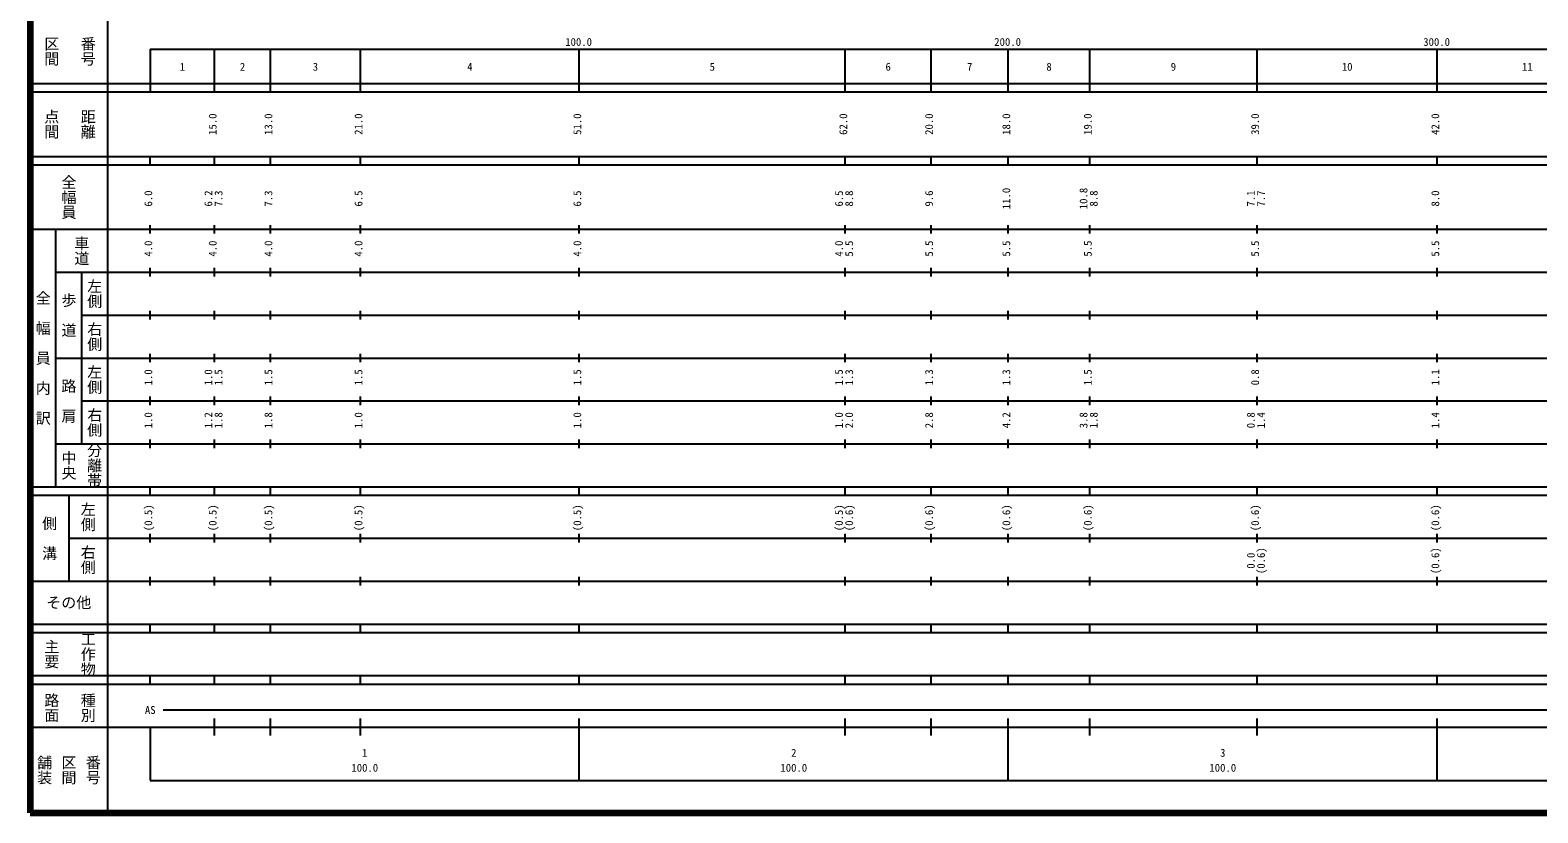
# Model space of a CAD drawing. Units: millimetres on the paper, enlarged 1000 times. Extents: x 40000 to 680000, y 20000 to 380000.
# Drawn here: x 40000 to 391441, y 20000 to 202409 of the extents above; entities that cross this region are included whole.
import ezdxf
from ezdxf.enums import TextEntityAlignment as Align

# ---------------------------------------------------------------- set-up
doc = ezdxf.new("R2010")
doc.units = ezdxf.units.MM
doc.header["$LTSCALE"] = 1000
doc.layers.add('M-TTL', color=2, linetype='Continuous', lineweight=140)
doc.layers.add('M-TTL-BAND', color=7, linetype='Continuous', lineweight=25)
doc.styles.add('@ＭＳ ゴシック', font='')
doc.styles.add('ＭＳ ゴシック', font='')
doc.styles.get('@ＭＳ ゴシック').set_extended_font_data('@MS Gothic')
doc.styles.get('ＭＳ ゴシック').set_extended_font_data('MS Gothic')

msp = doc.modelspace()

# ---------------------------------------------------------------- linework, layer by layer
at = {"layer": 'M-TTL'}
for p, q in [((40000, 380000), (40000, 20000)), ((40000, 20000), (680000, 20000))]:
    msp.add_line(p, q, dxfattribs=at)
at = {"layer": 'M-TTL-BAND'}
for p, q in [((58000, 370000), (58000, 20000)), ((68000, 198000), (579000, 198000)), ((68000, 198000), (68000, 188000)), ((83000, 188000), (83000, 198000)), ((96000, 188000), (96000, 198000)), ((117000, 188000), (117000, 198000)), ((168000, 188000), (168000, 198000)), ((230000, 188000), (230000, 198000)), ((250000, 188000), (250000, 198000)), ((268000, 188000), (268000, 198000)), ((287000, 188000), (287000, 198000)), ((326000, 188000), (326000, 198000)), ((368000, 188000), (368000, 198000)), ((40000, 190000), (579000, 190000)), ((40000, 188000), (579000, 188000)), ((40000, 173000), (579000, 173000)), ((68000, 171000), (68000, 173000)), ((83000, 171000), (83000, 173000)), ((96000, 171000), (96000, 173000)), ((117000, 171000), (117000, 173000)), ((168000, 171000), (168000, 173000)), ((230000, 171000), (230000, 173000)), ((250000, 171000), (250000, 173000)), ((268000, 171000), (268000, 173000)), ((287000, 171000), (287000, 173000)), ((326000, 171000), (326000, 173000)), ((368000, 171000), (368000, 173000)), ((40000, 171000), (579000, 171000)), ((40000, 156000), (579000, 156000)), ((46000, 96000), (46000, 156000)), ((68000, 155000), (68000, 157000)), ((83000, 155000), (83000, 157000)), ((96000, 155000), (96000, 157000)), ((117000, 155000), (117000, 157000)), ((168000, 155000), (168000, 157000)), ((230000, 155000), (230000, 157000)), ((250000, 155000), (250000, 157000)), ((268000, 155000), (268000, 157000)), ((287000, 155000), (287000, 157000)), ((326000, 155000), (326000, 157000)), ((368000, 155000), (368000, 157000)), ((46000, 146000), (579000, 146000)), ((52000, 146000), (52000, 106000)), ((68000, 145000), (68000, 147000)), ((83000, 145000), (83000, 147000)), ((96000, 145000), (96000, 147000)), ((117000, 145000), (117000, 147000)), ((168000, 145000), (168000, 147000)), ((230000, 145000), (230000, 147000)), ((250000, 145000), (250000, 147000)), ((268000, 145000), (268000, 147000)), ((287000, 145000), (287000, 147000)), ((326000, 145000), (326000, 147000)), ((368000, 145000), (368000, 147000)), ((52000, 136000), (579000, 136000)), ((68000, 135000), (68000, 137000)), ((83000, 135000), (83000, 137000)), ((96000, 135000), (96000, 137000)), ((117000, 135000), (117000, 137000)), ((168000, 135000), (168000, 137000)), ((230000, 135000), (230000, 137000)), ((250000, 135000), (250000, 137000)), ((268000, 135000), (268000, 137000)), ((287000, 135000), (287000, 137000)), ((326000, 135000), (326000, 137000)), ((368000, 135000), (368000, 137000)), ((68000, 125000), (68000, 127000)), ((83000, 125000), (83000, 127000)), ((96000, 125000), (96000, 127000)), ((117000, 125000), (117000, 127000)), ((168000, 125000), (168000, 127000)), ((230000, 125000), (230000, 127000)), ((250000, 125000), (250000, 127000)), ((268000, 125000), (268000, 127000)), ((287000, 125000), (287000, 127000)), ((326000, 125000), (326000, 127000)), ((368000, 125000), (368000, 127000)), ((46000, 126000), (579000, 126000)), ((52000, 116000), (579000, 116000)), ((68000, 115000), (68000, 117000)), ((83000, 115000), (83000, 117000)), ((96000, 115000), (96000, 117000)), ((117000, 115000), (117000, 117000)), ((168000, 115000), (168000, 117000)), ((230000, 115000), (230000, 117000)), ((250000, 115000), (250000, 117000)), ((268000, 115000), (268000, 117000)), ((287000, 115000), (287000, 117000)), ((326000, 115000), (326000, 117000)), ((368000, 115000), (368000, 117000)), ((46000, 106000), (579000, 106000)), ((68000, 105000), (68000, 107000)), ((83000, 105000), (83000, 107000)), ((96000, 105000), (96000, 107000)), ((117000, 105000), (117000, 107000)), ((168000, 105000), (168000, 107000)), ((230000, 105000), (230000, 107000)), ((250000, 105000), (250000, 107000)), ((268000, 105000), (268000, 107000)), ((287000, 105000), (287000, 107000)), ((326000, 105000), (326000, 107000)), ((368000, 105000), (368000, 107000)), ((40000, 96000), (579000, 96000)), ((68000, 94000), (68000, 96000)), ((83000, 94000), (83000, 96000)), ((96000, 94000), (96000, 96000)), ((117000, 94000), (117000, 96000)), ((168000, 94000), (168000, 96000)), ((230000, 94000), (230000, 96000)), ((250000, 94000), (250000, 96000)), ((268000, 94000), (268000, 96000)), ((287000, 94000), (287000, 96000)), ((326000, 94000), (326000, 96000)), ((368000, 94000), (368000, 96000)), ((40000, 94000), (579000, 94000)), ((49000, 94000), (49000, 74000)), ((68000, 83000), (68000, 85000)), ((83000, 83000), (83000, 85000)), ((96000, 83000), (96000, 85000)), ((117000, 83000), (117000, 85000)), ((168000, 83000), (168000, 85000)), ((230000, 83000), (230000, 85000)), ((250000, 83000), (250000, 85000)), ((268000, 83000), (268000, 85000)), ((287000, 83000), (287000, 85000)), ((326000, 83000), (326000, 85000)), ((368000, 83000), (368000, 85000)), ((49000, 84000), (579000, 84000)), ((40000, 74000), (579000, 74000)), ((68000, 73000), (68000, 75000)), ((83000, 73000), (83000, 75000)), ((96000, 73000), (96000, 75000)), ((117000, 73000), (117000, 75000)), ((168000, 73000), (168000, 75000)), ((230000, 73000), (230000, 75000)), ((250000, 73000), (250000, 75000)), ((268000, 73000), (268000, 75000)), ((287000, 73000), (287000, 75000)), ((326000, 73000), (326000, 75000)), ((368000, 73000), (368000, 75000)), ((40000, 64000), (579000, 64000)), ((68000, 62000), (68000, 64000)), ((83000, 62000), (83000, 64000)), ((96000, 62000), (96000, 64000)), ((117000, 62000), (117000, 64000)), ((168000, 62000), (168000, 64000)), ((230000, 62000), (230000, 64000)), ((250000, 62000), (250000, 64000)), ((268000, 62000), (268000, 64000)), ((287000, 62000), (287000, 64000)), ((326000, 62000), (326000, 64000)), ((368000, 62000), (368000, 64000)), ((40000, 62000), (579000, 62000)), ((40000, 52000), (579000, 52000)), ((40000, 50000), (579000, 50000)), ((68000, 50000), (68000, 52000)), ((83000, 50000), (83000, 52000)), ((96000, 50000), (96000, 52000)), ((117000, 50000), (117000, 52000)), ((168000, 50000), (168000, 52000)), ((230000, 50000), (230000, 52000)), ((250000, 50000), (250000, 52000)), ((268000, 50000), (268000, 52000)), ((287000, 50000), (287000, 52000)), ((326000, 50000), (326000, 52000)), ((368000, 50000), (368000, 52000)), ((71000, 44000), (564000, 44000)), ((40000, 40000), (579000, 40000)), ((68000, 40000), (68000, 27500)), ((83000, 38000), (83000, 42000)), ((96000, 38000), (96000, 42000)), ((117000, 38000), (117000, 42000)), ((168000, 27500), (168000, 42000)), ((230000, 38000), (230000, 42000)), ((250000, 38000), (250000, 42000)), ((268000, 27500), (268000, 42000)), ((287000, 38000), (287000, 42000)), ((326000, 38000), (326000, 42000)), ((368000, 27500), (368000, 42000)), ((68000, 27500), (579000, 27500))]:
    msp.add_line(p, q, dxfattribs=at)

# ---------------------------------------------------------------- texts
at = {"layer": 'M-TTL-BAND', "style": '@ＭＳ ゴシック'}
for s, p in [('区間', (45000, 197500)), ('番号', (53500, 197500)), ('点間', (45000, 180500)), ('距離', (53500, 180500)), ('全幅員', (49000, 163500)), ('車道', (52000, 151000)), ('左側', (55000, 141000)), ('全\u3000幅\u3000員\u3000内\u3000訳', (43000, 126000)), ('歩\u3000道', (49000, 136000)), ('右側', (55000, 131000)), ('左側', (55000, 121000)), ('路\u3000肩', (49000, 116000)), ('右側', (55000, 111000)), ('分離帯', (55000, 101000)), ('中央', (49000, 101000)), ('左側', (53500, 89000)), ('側\u3000溝', (44500, 84000)), ('右側', (53500, 79000)), ('主要', (45000, 57000)), ('工作物', (53500, 57000)), ('路面', (45000, 44500)), ('種別', (53500, 44500)), ('舗装', (43333, 30000)), ('区間', (49000, 30000)), ('番号', (54667, 30000))]:
    msp.add_text(s, height=2566, rotation=270, dxfattribs=at).set_placement(p, align=Align.MIDDLE_CENTER)
at = {"layer": 'M-TTL-BAND', "style": 'ＭＳ ゴシック'}
for s, p in [('100.0', (167844, 198195)), ('200.0', (267844, 198195)), ('300.0', (367844, 198195)), ('1', (75500, 192405)), ('2', (89500, 192405)), ('3', (106500, 192405)), ('4', (142500, 192405)), ('5', (199000, 192405)), ('6', (240000, 192405)), ('7', (259000, 192405)), ('8', (277500, 192405)), ('9', (306500, 192405)), ('10', (347000, 192405)), ('11', (389000, 192405)), ('AS', (68000, 42500)), ('1', (118000, 32523)), ('2', (218000, 32523)), ('3', (318000, 32523)), ('100.0', (118000, 29033)), ('100.0', (218000, 29033)), ('100.0', (318000, 29033))]:
    msp.add_text(s, height=1833, dxfattribs=at).set_placement(p, align=Align.BOTTOM_CENTER)
for s, p in [('15.0', (84000, 180500)), ('13.0', (97000, 180500)), ('21.0', (118000, 180500)), ('51.0', (169000, 180500)), ('62.0', (231000, 180500)), ('20.0', (251000, 180500)), ('18.0', (269000, 180500)), ('19.0', (288000, 180500)), ('39.0', (327000, 180500)), ('42.0', (369000, 180500)), ('11.0', (269000, 163174)), ('10.8', (287000, 163174)), ('6.0', (69000, 163174)), ('6.2', (83000, 163174)), ('7.3', (85370, 163174)), ('7.3', (97000, 163174)), ('6.5', (118000, 163174)), ('6.5', (169000, 163174)), ('6.5', (230000, 163174)), ('8.8', (232370, 163174)), ('9.6', (251000, 163174)), ('8.8', (289370, 163174)), ('7.1', (326000, 163174)), ('7.7', (328370, 163174)), ('8.0', (369000, 163174)), ('4.0', (69000, 151500)), ('4.0', (84000, 151500)), ('4.0', (97000, 151500)), ('4.0', (118000, 151500)), ('4.0', (169000, 151500)), ('4.0', (230000, 151500)), ('5.5', (232370, 151500)), ('5.5', (251000, 151500)), ('5.5', (269000, 151500)), ('5.5', (288000, 151500)), ('5.5', (327000, 151500)), ('5.5', (369000, 151500)), ('1.0', (69000, 121500)), ('1.0', (83000, 121500)), ('1.5', (85370, 121500)), ('1.5', (97000, 121500)), ('1.5', (118000, 121500)), ('1.5', (169000, 121500)), ('1.5', (230000, 121500)), ('1.3', (232370, 121500)), ('1.3', (251000, 121500)), ('1.3', (269000, 121500)), ('1.5', (288000, 121500)), ('0.8', (327000, 121500)), ('1.1', (369000, 121500)), ('1.0', (69000, 111500)), ('1.2', (83000, 111500)), ('1.8', (85370, 111500)), ('1.8', (97000, 111500)), ('1.0', (118000, 111500)), ('1.0', (169000, 111500)), ('1.0', (230000, 111500)), ('2.0', (232370, 111500)), ('2.8', (251000, 111500)), ('4.2', (269000, 111500)), ('3.8', (287000, 111500)), ('1.8', (289370, 111500)), ('0.8', (326000, 111500)), ('1.4', (328370, 111500)), ('1.4', (369000, 111500)), ('(0.5)', (69000, 88764)), ('(0.5)', (84000, 88764)), ('(0.5)', (97000, 88764)), ('(0.5)', (118000, 88764)), ('(0.5)', (169000, 88764)), ('(0.5)', (230000, 88764)), ('(0.6)', (232370, 88764)), ('(0.6)', (251000, 88764)), ('(0.6)', (269000, 88764)), ('(0.6)', (288000, 88764)), ('(0.6)', (327000, 88764)), ('(0.6)', (369000, 88764)), ('(0.6)', (328370, 78764)), ('(0.6)', (369000, 78764)), ('0.0', (326000, 78764))]:
    msp.add_text(s, height=1833, rotation=90, dxfattribs=at).set_placement(p, align=Align.BOTTOM_CENTER)
msp.add_text('その他', height=2566, dxfattribs=at).set_placement((49000, 69000), align=Align.MIDDLE_CENTER)

doc.saveas('drawing.dxf')
